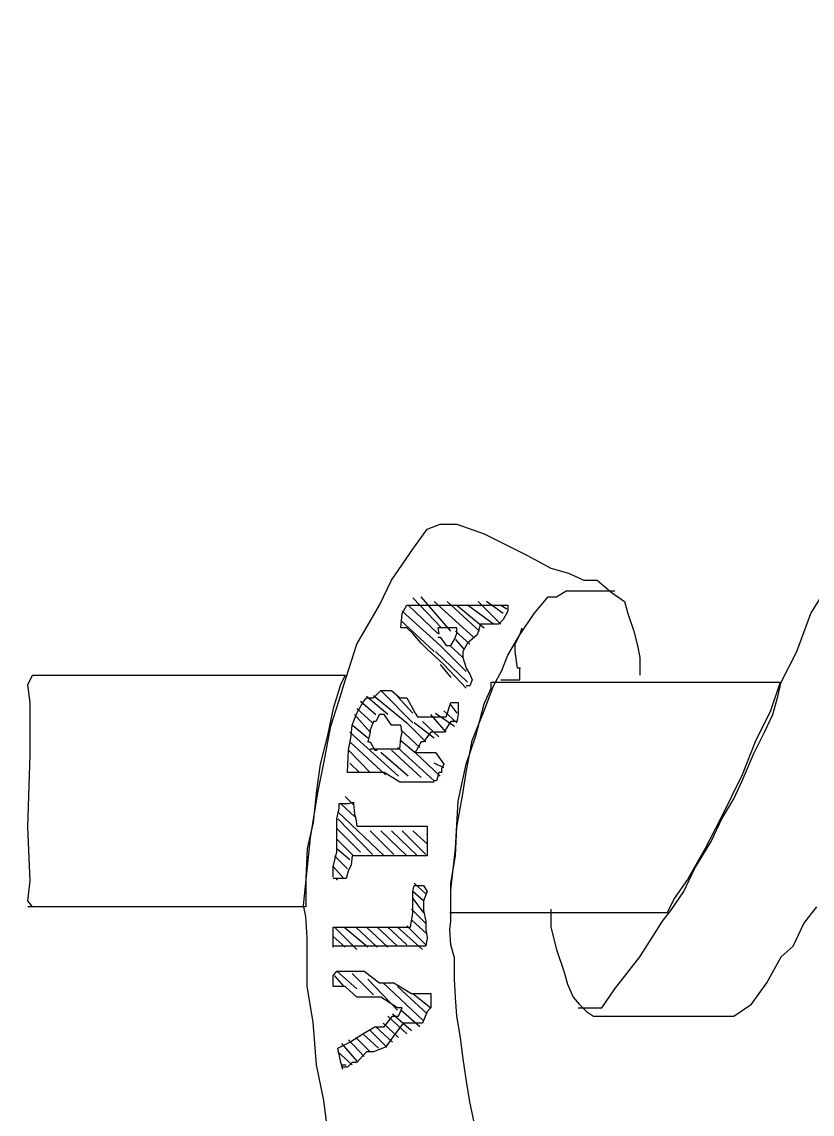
# Model space of a CAD drawing. Extents: x 730654 to 731244, y 4379381 to 4380408.
# Drawn here: x 730686.57 to 730693.22, y 4380248.42 to 4380257.62 of the extents above; entities that cross this region are included whole.
import ezdxf

# ---------------------------------------------------------------- set-up
doc = ezdxf.new("R2010")
doc.units = 0
doc.layers.get('0').update_dxf_attribs({"linetype": 'CONTINUOUS'})

msp = doc.modelspace()

# ---------------------------------------------------------------- linework, layer by layer
at = {"color": 0, "linetype": 'CONTINUOUS'}
for p, q in [((730689.86, 4380253.18), (730689.98, 4380253.35)), ((730689.86, 4380253.18), (730689.98, 4380253.35)), ((730689.98, 4380253.35), (730690.09, 4380253.39)), ((730689.98, 4380253.35), (730690.09, 4380253.39)), ((730690.09, 4380253.39), (730690.23, 4380253.39)), ((730690.09, 4380253.39), (730690.23, 4380253.39)), ((730690.23, 4380253.39), (730690.46, 4380253.31)), ((730690.23, 4380253.39), (730690.46, 4380253.31)), ((730690.46, 4380253.31), (730690.82, 4380253.13)), ((730690.46, 4380253.31), (730690.82, 4380253.13)), ((730689.68, 4380252.92), (730689.86, 4380253.18)), ((730689.68, 4380252.92), (730689.86, 4380253.18)), ((730690.82, 4380253.13), (730691.02, 4380253.02)), ((730690.82, 4380253.13), (730691.02, 4380253.02)), ((730691.02, 4380253.02), (730691.17, 4380252.98)), ((730691.02, 4380253.02), (730691.17, 4380252.98)), ((730691.17, 4380252.98), (730691.3, 4380252.92)), ((730691.17, 4380252.98), (730691.3, 4380252.92)), ((730693.21, 4380252.64), (730693.42, 4380252.98)), ((730693.21, 4380252.64), (730693.42, 4380252.98)), ((730689.58, 4380252.71), (730689.68, 4380252.92)), ((730689.58, 4380252.71), (730689.68, 4380252.92)), ((730691.3, 4380252.92), (730691.41, 4380252.92)), ((730691.3, 4380252.92), (730691.41, 4380252.92)), ((730691.41, 4380252.92), (730691.53, 4380252.82)), ((730691.41, 4380252.92), (730691.53, 4380252.82)), ((730689.86, 4380252.77), (730690.1, 4380252.52)), ((730689.86, 4380252.77), (730690.1, 4380252.52)), ((730690.18, 4380252.49), (730689.93, 4380252.78)), ((730690.18, 4380252.49), (730689.93, 4380252.78)), ((730690.88, 4380252.64), (730691, 4380252.78)), ((730690.88, 4380252.64), (730691, 4380252.78)), ((730691, 4380252.78), (730691.07, 4380252.78)), ((730691, 4380252.78), (730691.07, 4380252.78)), ((730691.07, 4380252.78), (730691.15, 4380252.83)), ((730691.07, 4380252.78), (730691.15, 4380252.83)), ((730691.15, 4380252.83), (730691.2, 4380252.83)), ((730691.15, 4380252.83), (730691.2, 4380252.83)), ((730691.2, 4380252.83), (730691.26, 4380252.83)), ((730691.2, 4380252.83), (730691.26, 4380252.83)), ((730691.26, 4380252.83), (730691.33, 4380252.83)), ((730691.26, 4380252.83), (730691.33, 4380252.83)), ((730691.33, 4380252.83), (730691.41, 4380252.83)), ((730691.33, 4380252.83), (730691.41, 4380252.83)), ((730691.41, 4380252.83), (730691.48, 4380252.83)), ((730691.41, 4380252.83), (730691.48, 4380252.83)), ((730691.48, 4380252.83), (730691.56, 4380252.83)), ((730691.48, 4380252.83), (730691.56, 4380252.83)), ((730691.53, 4380252.82), (730691.64, 4380252.74)), ((730691.53, 4380252.82), (730691.64, 4380252.74)), ((730689.39, 4380252.38), (730689.58, 4380252.71)), ((730689.39, 4380252.38), (730689.58, 4380252.71)), ((730689.77, 4380252.64), (730689.81, 4380252.71)), ((730689.77, 4380252.64), (730689.81, 4380252.71)), ((730689.81, 4380252.71), (730689.85, 4380252.71)), ((730689.81, 4380252.71), (730689.85, 4380252.71)), ((730690.07, 4380252.47), (730689.82, 4380252.71)), ((730690.07, 4380252.47), (730689.82, 4380252.71)), ((730689.85, 4380252.71), (730690.01, 4380252.71)), ((730689.85, 4380252.71), (730690.01, 4380252.71)), ((730690.01, 4380252.71), (730690.1, 4380252.71)), ((730690.01, 4380252.71), (730690.1, 4380252.71)), ((730690.04, 4380252.74), (730690.37, 4380252.44)), ((730690.04, 4380252.74), (730690.37, 4380252.44)), ((730690.1, 4380252.71), (730690.22, 4380252.71)), ((730690.1, 4380252.71), (730690.22, 4380252.71)), ((730690.42, 4380252.49), (730690.15, 4380252.74)), ((730690.42, 4380252.49), (730690.15, 4380252.74)), ((730690.22, 4380252.71), (730690.31, 4380252.71)), ((730690.22, 4380252.71), (730690.31, 4380252.71)), ((730690.23, 4380252.71), (730690.46, 4380252.52)), ((730690.23, 4380252.71), (730690.46, 4380252.52)), ((730690.31, 4380252.71), (730690.41, 4380252.71)), ((730690.31, 4380252.71), (730690.41, 4380252.71)), ((730690.54, 4380252.55), (730690.32, 4380252.71)), ((730690.54, 4380252.55), (730690.32, 4380252.71)), ((730690.41, 4380252.74), (730690.6, 4380252.55)), ((730690.41, 4380252.74), (730690.6, 4380252.55)), ((730690.41, 4380252.71), (730690.46, 4380252.71)), ((730690.41, 4380252.71), (730690.46, 4380252.71)), ((730690.46, 4380252.71), (730690.54, 4380252.71)), ((730690.46, 4380252.71), (730690.54, 4380252.71)), ((730690.62, 4380252.64), (730690.48, 4380252.74)), ((730690.62, 4380252.64), (730690.48, 4380252.74)), ((730690.54, 4380252.71), (730690.58, 4380252.71)), ((730690.54, 4380252.71), (730690.58, 4380252.71)), ((730690.58, 4380252.71), (730690.66, 4380252.71)), ((730690.58, 4380252.71), (730690.66, 4380252.71)), ((730690.6, 4380252.71), (730690.65, 4380252.68)), ((730690.6, 4380252.71), (730690.65, 4380252.68)), ((730690.66, 4380252.71), (730690.66, 4380252.66)), ((730690.66, 4380252.71), (730690.66, 4380252.66)), ((730691.64, 4380252.74), (730691.67, 4380252.64)), ((730691.64, 4380252.74), (730691.67, 4380252.64)), ((730689.76, 4380252.52), (730689.77, 4380252.64)), ((730689.76, 4380252.52), (730689.77, 4380252.64)), ((730689.77, 4380252.66), (730690.09, 4380252.37)), ((730689.77, 4380252.66), (730690.09, 4380252.37)), ((730690.62, 4380252.59), (730690.58, 4380252.55)), ((730690.62, 4380252.59), (730690.58, 4380252.55)), ((730690.66, 4380252.66), (730690.62, 4380252.59)), ((730690.66, 4380252.66), (730690.62, 4380252.59)), ((730690.76, 4380252.46), (730690.88, 4380252.64)), ((730690.76, 4380252.46), (730690.88, 4380252.64)), ((730691.67, 4380252.64), (730691.72, 4380252.49)), ((730691.67, 4380252.64), (730691.72, 4380252.49)), ((730693.09, 4380252.32), (730693.21, 4380252.64)), ((730693.09, 4380252.32), (730693.21, 4380252.64)), ((730690.04, 4380252.32), (730689.76, 4380252.58)), ((730690.04, 4380252.32), (730689.76, 4380252.58)), ((730689.81, 4380252.52), (730689.76, 4380252.52)), ((730689.81, 4380252.52), (730689.76, 4380252.52)), ((730689.86, 4380252.47), (730689.81, 4380252.52)), ((730689.86, 4380252.47), (730689.81, 4380252.52)), ((730690.08, 4380252.52), (730690.07, 4380252.52)), ((730690.07, 4380252.52), (730690.08, 4380252.47)), ((730690.08, 4380252.52), (730690.07, 4380252.52)), ((730690.07, 4380252.52), (730690.08, 4380252.47)), ((730690.12, 4380252.52), (730690.08, 4380252.52)), ((730690.12, 4380252.52), (730690.08, 4380252.52)), ((730690.18, 4380252.52), (730690.12, 4380252.52)), ((730690.18, 4380252.52), (730690.12, 4380252.52)), ((730690.23, 4380252.52), (730690.18, 4380252.52)), ((730690.23, 4380252.52), (730690.18, 4380252.52)), ((730690.34, 4380252.38), (730690.22, 4380252.49)), ((730690.34, 4380252.38), (730690.22, 4380252.49)), ((730690.23, 4380252.47), (730690.23, 4380252.52)), ((730690.23, 4380252.47), (730690.23, 4380252.52)), ((730690.43, 4380252.55), (730690.4, 4380252.46)), ((730690.43, 4380252.55), (730690.4, 4380252.46)), ((730690.48, 4380252.55), (730690.43, 4380252.55)), ((730690.48, 4380252.55), (730690.43, 4380252.55)), ((730690.55, 4380252.55), (730690.48, 4380252.55)), ((730690.55, 4380252.55), (730690.48, 4380252.55)), ((730690.58, 4380252.55), (730690.55, 4380252.55)), ((730690.58, 4380252.55), (730690.55, 4380252.55)), ((730690.76, 4380252.46), (730690.78, 4380252.52)), ((730690.76, 4380252.46), (730690.78, 4380252.52)), ((730691.72, 4380252.49), (730691.75, 4380252.37)), ((730691.72, 4380252.49), (730691.75, 4380252.37)), ((730689.93, 4380252.39), (730689.86, 4380252.47)), ((730689.93, 4380252.39), (730689.86, 4380252.47)), ((730690.07, 4380252.44), (730690.09, 4380252.44)), ((730690.07, 4380252.44), (730690.09, 4380252.44)), ((730690.09, 4380252.44), (730690.14, 4380252.37)), ((730690.09, 4380252.44), (730690.14, 4380252.37)), ((730690.18, 4380252.37), (730690.21, 4380252.42)), ((730690.18, 4380252.37), (730690.21, 4380252.42)), ((730690.21, 4380252.42), (730690.23, 4380252.47)), ((730690.21, 4380252.42), (730690.23, 4380252.47)), ((730690.22, 4380252.42), (730690.29, 4380252.34)), ((730690.22, 4380252.42), (730690.29, 4380252.34)), ((730690.4, 4380252.46), (730690.32, 4380252.39)), ((730690.4, 4380252.46), (730690.32, 4380252.39)), ((730690.66, 4380252.29), (730690.76, 4380252.46)), ((730690.66, 4380252.29), (730690.76, 4380252.46)), ((730690.72, 4380252.38), (730690.76, 4380252.46)), ((730690.72, 4380252.38), (730690.76, 4380252.46)), ((730689.3, 4380252.1), (730689.39, 4380252.38)), ((730689.3, 4380252.1), (730689.39, 4380252.38)), ((730689.98, 4380252.34), (730689.93, 4380252.39)), ((730689.98, 4380252.34), (730689.93, 4380252.39)), ((730690.12, 4380252.21), (730689.98, 4380252.34)), ((730690.12, 4380252.21), (730689.98, 4380252.34)), ((730690.32, 4380252.06), (730690.05, 4380252.32)), ((730690.32, 4380252.06), (730690.05, 4380252.32)), ((730690.09, 4380252.37), (730690.31, 4380252.15)), ((730690.09, 4380252.37), (730690.31, 4380252.15)), ((730690.14, 4380252.37), (730690.18, 4380252.37)), ((730690.14, 4380252.37), (730690.18, 4380252.37)), ((730690.28, 4380252.27), (730690.17, 4380252.37)), ((730690.28, 4380252.27), (730690.17, 4380252.37)), ((730690.32, 4380252.39), (730690.28, 4380252.32)), ((730690.32, 4380252.39), (730690.28, 4380252.32)), ((730690.28, 4380252.32), (730690.28, 4380252.27)), ((730690.28, 4380252.32), (730690.28, 4380252.27)), ((730690.72, 4380252.32), (730690.72, 4380252.38)), ((730690.72, 4380252.32), (730690.72, 4380252.38)), ((730690.74, 4380252.18), (730690.72, 4380252.32)), ((730690.74, 4380252.18), (730690.72, 4380252.32)), ((730691.75, 4380252.37), (730691.77, 4380252.27)), ((730691.75, 4380252.37), (730691.77, 4380252.27)), ((730692.96, 4380252.06), (730693.09, 4380252.32)), ((730692.96, 4380252.06), (730693.09, 4380252.32)), ((730690.28, 4380252.27), (730690.31, 4380252.18)), ((730690.28, 4380252.27), (730690.31, 4380252.18)), ((730690.61, 4380252.16), (730690.66, 4380252.29)), ((730690.61, 4380252.16), (730690.66, 4380252.29)), ((730691.77, 4380252.27), (730691.77, 4380252.18)), ((730691.77, 4380252.27), (730691.77, 4380252.18)), ((730690.09, 4380252.21), (730690.18, 4380252.1)), ((730690.09, 4380252.21), (730690.18, 4380252.1)), ((730690.31, 4380252.01), (730690.12, 4380252.21)), ((730690.31, 4380252.01), (730690.12, 4380252.21)), ((730690.31, 4380252.18), (730690.34, 4380252.13)), ((730690.31, 4380252.18), (730690.34, 4380252.13)), ((730690.34, 4380252.13), (730690.36, 4380252.08)), ((730690.34, 4380252.13), (730690.36, 4380252.08)), ((730690.54, 4380252.03), (730690.61, 4380252.16)), ((730690.54, 4380252.03), (730690.61, 4380252.16)), ((730690.76, 4380252.18), (730690.74, 4380252.18)), ((730690.76, 4380252.18), (730690.74, 4380252.18)), ((730690.76, 4380252.08), (730690.76, 4380252.18)), ((730690.76, 4380252.08), (730690.76, 4380252.18)), ((730691.77, 4380252.18), (730691.77, 4380252.12)), ((730691.77, 4380252.18), (730691.77, 4380252.12)), ((730686.62, 4380252.04), (730686.66, 4380252.12)), ((730686.62, 4380252.04), (730686.66, 4380252.12)), ((730686.64, 4380251.89), (730686.62, 4380252.04)), ((730686.64, 4380251.89), (730686.62, 4380252.04)), ((730686.66, 4380252.12), (730686.86, 4380252.12)), ((730686.66, 4380252.12), (730686.86, 4380252.12)), ((730686.86, 4380252.12), (730687.6, 4380252.12)), ((730686.86, 4380252.12), (730687.6, 4380252.12)), ((730687.6, 4380252.12), (730688.55, 4380252.12)), ((730687.6, 4380252.12), (730688.55, 4380252.12)), ((730688.55, 4380252.12), (730688.97, 4380252.12)), ((730688.55, 4380252.12), (730688.97, 4380252.12)), ((730688.97, 4380252.12), (730689.29, 4380252.12)), ((730688.97, 4380252.12), (730689.29, 4380252.12)), ((730689.25, 4380252.04), (730689.19, 4380251.84)), ((730689.25, 4380252.04), (730689.19, 4380251.84)), ((730689.24, 4380251.91), (730689.28, 4380252.04)), ((730689.24, 4380251.91), (730689.28, 4380252.04)), ((730689.29, 4380252.12), (730689.25, 4380252.04)), ((730689.29, 4380252.12), (730689.25, 4380252.04)), ((730689.28, 4380252.04), (730689.3, 4380252.1)), ((730689.28, 4380252.04), (730689.3, 4380252.1)), ((730690.34, 4380252.03), (730690.31, 4380252.03)), ((730690.34, 4380252.03), (730690.31, 4380252.03)), ((730690.36, 4380252.08), (730690.34, 4380252.03)), ((730690.36, 4380252.08), (730690.34, 4380252.03)), ((730690.46, 4380251.82), (730690.54, 4380252.03)), ((730690.46, 4380251.82), (730690.54, 4380252.03)), ((730690.52, 4380252.01), (730690.52, 4380252.06)), ((730690.52, 4380252.06), (730690.55, 4380252.06)), ((730690.52, 4380252.01), (730690.52, 4380252.06)), ((730690.52, 4380252.06), (730690.55, 4380252.06)), ((730690.55, 4380252.06), (730690.65, 4380252.06)), ((730690.55, 4380252.06), (730690.65, 4380252.06)), ((730690.6, 4380252.08), (730690.66, 4380252.08)), ((730690.6, 4380252.08), (730690.66, 4380252.08)), ((730690.65, 4380252.06), (730690.78, 4380252.06)), ((730690.65, 4380252.06), (730690.78, 4380252.06)), ((730690.66, 4380252.08), (730690.74, 4380252.08)), ((730690.66, 4380252.08), (730690.74, 4380252.08)), ((730690.74, 4380252.08), (730690.76, 4380252.08)), ((730690.74, 4380252.08), (730690.76, 4380252.08)), ((730690.78, 4380252.06), (730691.07, 4380252.06)), ((730690.78, 4380252.06), (730691.07, 4380252.06)), ((730691.07, 4380252.06), (730691.29, 4380252.06)), ((730691.07, 4380252.06), (730691.29, 4380252.06)), ((730691.29, 4380252.06), (730691.53, 4380252.06)), ((730691.29, 4380252.06), (730691.53, 4380252.06)), ((730691.53, 4380252.06), (730691.68, 4380252.06)), ((730691.53, 4380252.06), (730691.68, 4380252.06)), ((730691.68, 4380252.06), (730691.82, 4380252.06)), ((730691.68, 4380252.06), (730691.82, 4380252.06)), ((730691.82, 4380252.06), (730692.12, 4380252.06)), ((730691.82, 4380252.06), (730692.12, 4380252.06)), ((730692.12, 4380252.06), (730692.37, 4380252.06)), ((730692.12, 4380252.06), (730692.37, 4380252.06)), ((730692.37, 4380252.06), (730692.56, 4380252.06)), ((730692.37, 4380252.06), (730692.56, 4380252.06)), ((730692.56, 4380252.06), (730692.7, 4380252.06)), ((730692.56, 4380252.06), (730692.7, 4380252.06)), ((730692.7, 4380252.06), (730692.84, 4380252.06)), ((730692.7, 4380252.06), (730692.84, 4380252.06)), ((730692.84, 4380252.06), (730692.93, 4380252.06)), ((730692.84, 4380252.06), (730692.93, 4380252.06)), ((730692.95, 4380252.06), (730692.87, 4380251.82)), ((730692.95, 4380252.06), (730692.87, 4380251.82)), ((730692.93, 4380252.06), (730692.95, 4380252.06)), ((730692.93, 4380251.94), (730692.96, 4380252.06)), ((730692.93, 4380252.06), (730692.95, 4380252.06)), ((730692.93, 4380251.94), (730692.96, 4380252.06)), ((730689.65, 4380251.79), (730689.47, 4380251.94)), ((730689.65, 4380251.79), (730689.47, 4380251.94)), ((730689.53, 4380251.93), (730689.59, 4380251.99)), ((730689.53, 4380251.93), (730689.59, 4380251.99)), ((730689.53, 4380251.95), (730689.81, 4380251.72)), ((730689.53, 4380251.95), (730689.81, 4380251.72)), ((730689.59, 4380251.99), (730689.68, 4380251.99)), ((730689.86, 4380251.72), (730689.59, 4380251.99)), ((730689.59, 4380251.99), (730689.68, 4380251.99)), ((730689.86, 4380251.72), (730689.59, 4380251.99)), ((730689.68, 4380251.99), (730689.75, 4380251.93)), ((730689.68, 4380251.99), (730689.75, 4380251.93)), ((730689.73, 4380251.94), (730689.86, 4380251.8)), ((730689.73, 4380251.94), (730689.86, 4380251.8)), ((730690.46, 4380251.88), (730690.52, 4380252.01)), ((730690.46, 4380251.88), (730690.52, 4380252.01)), ((730692.89, 4380251.79), (730692.93, 4380251.94)), ((730692.89, 4380251.79), (730692.93, 4380251.94)), ((730686.64, 4380251.45), (730686.64, 4380251.89)), ((730686.64, 4380251.45), (730686.64, 4380251.89)), ((730689.17, 4380251.69), (730689.24, 4380251.91)), ((730689.17, 4380251.69), (730689.24, 4380251.91)), ((730689.39, 4380251.8), (730689.44, 4380251.89)), ((730689.39, 4380251.8), (730689.44, 4380251.89)), ((730689.42, 4380251.9), (730689.55, 4380251.79)), ((730689.42, 4380251.9), (730689.55, 4380251.79)), ((730689.44, 4380251.89), (730689.47, 4380251.93)), ((730689.44, 4380251.89), (730689.47, 4380251.93)), ((730689.47, 4380251.93), (730689.53, 4380251.93)), ((730689.47, 4380251.93), (730689.53, 4380251.93)), ((730689.75, 4380251.93), (730689.81, 4380251.93)), ((730689.75, 4380251.93), (730689.81, 4380251.93)), ((730689.81, 4380251.93), (730689.88, 4380251.8)), ((730689.81, 4380251.93), (730689.88, 4380251.8)), ((730690.14, 4380251.77), (730690.18, 4380251.89)), ((730690.14, 4380251.77), (730690.18, 4380251.89)), ((730690.17, 4380251.88), (730690.23, 4380251.8)), ((730690.17, 4380251.88), (730690.23, 4380251.8)), ((730690.18, 4380251.89), (730690.22, 4380251.89)), ((730690.18, 4380251.89), (730690.22, 4380251.89)), ((730690.22, 4380251.89), (730690.24, 4380251.89)), ((730690.22, 4380251.89), (730690.24, 4380251.89)), ((730690.24, 4380251.89), (730690.24, 4380251.79)), ((730690.24, 4380251.89), (730690.24, 4380251.79)), ((730690.39, 4380251.61), (730690.46, 4380251.88)), ((730690.39, 4380251.61), (730690.46, 4380251.88)), ((730689.19, 4380251.84), (730689.14, 4380251.6)), ((730689.19, 4380251.84), (730689.14, 4380251.6)), ((730689.35, 4380251.7), (730689.39, 4380251.8)), ((730689.35, 4380251.7), (730689.39, 4380251.8)), ((730689.37, 4380251.79), (730689.5, 4380251.64)), ((730689.37, 4380251.79), (730689.5, 4380251.64)), ((730689.52, 4380251.72), (730689.39, 4380251.84)), ((730689.52, 4380251.72), (730689.39, 4380251.84)), ((730689.58, 4380251.79), (730689.55, 4380251.73)), ((730689.58, 4380251.79), (730689.55, 4380251.73)), ((730689.62, 4380251.79), (730689.58, 4380251.79)), ((730689.62, 4380251.79), (730689.58, 4380251.79)), ((730689.68, 4380251.7), (730689.62, 4380251.79)), ((730689.68, 4380251.7), (730689.62, 4380251.79)), ((730689.88, 4380251.8), (730689.9, 4380251.77)), ((730689.88, 4380251.8), (730689.9, 4380251.77)), ((730689.9, 4380251.77), (730689.94, 4380251.77)), ((730689.9, 4380251.77), (730689.94, 4380251.77)), ((730689.94, 4380251.77), (730690.02, 4380251.77)), ((730689.94, 4380251.77), (730690.02, 4380251.77)), ((730690.14, 4380251.64), (730690.01, 4380251.79)), ((730690.14, 4380251.64), (730690.01, 4380251.79)), ((730690.02, 4380251.77), (730690.09, 4380251.77)), ((730690.02, 4380251.77), (730690.09, 4380251.77)), ((730690.05, 4380251.8), (730690.21, 4380251.69)), ((730690.05, 4380251.8), (730690.21, 4380251.69)), ((730690.09, 4380251.77), (730690.14, 4380251.77)), ((730690.09, 4380251.77), (730690.14, 4380251.77)), ((730690.23, 4380251.72), (730690.12, 4380251.82)), ((730690.23, 4380251.72), (730690.12, 4380251.82)), ((730690.24, 4380251.79), (730690.23, 4380251.73)), ((730690.24, 4380251.79), (730690.23, 4380251.73)), ((730690.36, 4380251.57), (730690.46, 4380251.82)), ((730690.36, 4380251.57), (730690.46, 4380251.82)), ((730692.87, 4380251.82), (730692.74, 4380251.56)), ((730692.87, 4380251.82), (730692.74, 4380251.56)), ((730692.82, 4380251.64), (730692.89, 4380251.79)), ((730692.82, 4380251.64), (730692.89, 4380251.79)), ((730689.11, 4380251.38), (730689.17, 4380251.69)), ((730689.11, 4380251.38), (730689.17, 4380251.69)), ((730689.34, 4380251.61), (730689.35, 4380251.7)), ((730689.34, 4380251.61), (730689.35, 4380251.7)), ((730689.48, 4380251.59), (730689.35, 4380251.7)), ((730689.48, 4380251.59), (730689.35, 4380251.7)), ((730689.53, 4380251.73), (730689.5, 4380251.66)), ((730689.53, 4380251.73), (730689.5, 4380251.66)), ((730689.55, 4380251.73), (730689.53, 4380251.73)), ((730689.55, 4380251.73), (730689.53, 4380251.73)), ((730689.73, 4380251.7), (730689.68, 4380251.7)), ((730689.73, 4380251.7), (730689.68, 4380251.7)), ((730689.76, 4380251.7), (730689.73, 4380251.7)), ((730689.76, 4380251.7), (730689.73, 4380251.7)), ((730689.77, 4380251.64), (730689.76, 4380251.7)), ((730689.77, 4380251.64), (730689.76, 4380251.7)), ((730689.81, 4380251.72), (730689.97, 4380251.56)), ((730689.81, 4380251.72), (730689.97, 4380251.56)), ((730690.04, 4380251.59), (730689.87, 4380251.72)), ((730690.04, 4380251.59), (730689.87, 4380251.72)), ((730689.94, 4380251.73), (730690.08, 4380251.6)), ((730689.94, 4380251.73), (730690.08, 4380251.6)), ((730690.18, 4380251.73), (730690.12, 4380251.64)), ((730690.18, 4380251.73), (730690.12, 4380251.64)), ((730690.23, 4380251.73), (730690.18, 4380251.73)), ((730690.23, 4380251.73), (730690.18, 4380251.73)), ((730689.14, 4380251.6), (730689.08, 4380251.37)), ((730689.14, 4380251.6), (730689.08, 4380251.37)), ((730689.32, 4380251.49), (730689.34, 4380251.61)), ((730689.32, 4380251.49), (730689.34, 4380251.61)), ((730689.33, 4380251.64), (730689.74, 4380251.27)), ((730689.33, 4380251.64), (730689.74, 4380251.27)), ((730689.5, 4380251.64), (730689.48, 4380251.56)), ((730689.5, 4380251.64), (730689.48, 4380251.56)), ((730689.5, 4380251.66), (730689.5, 4380251.64)), ((730689.5, 4380251.66), (730689.5, 4380251.64)), ((730689.75, 4380251.5), (730689.76, 4380251.59)), ((730689.75, 4380251.5), (730689.76, 4380251.59)), ((730689.92, 4380251.51), (730689.76, 4380251.66)), ((730689.92, 4380251.51), (730689.76, 4380251.66)), ((730689.76, 4380251.59), (730689.77, 4380251.64)), ((730689.76, 4380251.59), (730689.77, 4380251.64)), ((730689.76, 4380251.57), (730689.88, 4380251.47)), ((730689.76, 4380251.57), (730689.88, 4380251.47)), ((730690.01, 4380251.64), (730689.95, 4380251.56)), ((730690.01, 4380251.64), (730689.95, 4380251.56)), ((730690.05, 4380251.64), (730690.01, 4380251.64)), ((730690.05, 4380251.64), (730690.01, 4380251.64)), ((730690.12, 4380251.64), (730690.05, 4380251.64)), ((730690.12, 4380251.64), (730690.05, 4380251.64)), ((730690.31, 4380251.37), (730690.39, 4380251.61)), ((730690.31, 4380251.37), (730690.39, 4380251.61)), ((730690.31, 4380251.3), (730690.36, 4380251.57)), ((730690.31, 4380251.3), (730690.36, 4380251.57)), ((730692.73, 4380251.46), (730692.82, 4380251.64)), ((730692.73, 4380251.46), (730692.82, 4380251.64)), ((730689.31, 4380251.3), (730689.32, 4380251.49)), ((730689.31, 4380251.3), (730689.32, 4380251.49)), ((730689.32, 4380251.49), (730689.5, 4380251.3)), ((730689.32, 4380251.49), (730689.5, 4380251.3)), ((730689.63, 4380251.28), (730689.33, 4380251.56)), ((730689.63, 4380251.28), (730689.33, 4380251.56)), ((730689.48, 4380251.56), (730689.5, 4380251.56)), ((730689.48, 4380251.56), (730689.5, 4380251.56)), ((730689.5, 4380251.56), (730689.54, 4380251.49)), ((730689.5, 4380251.56), (730689.54, 4380251.49)), ((730689.5, 4380251.5), (730689.58, 4380251.5)), ((730689.5, 4380251.5), (730689.58, 4380251.5)), ((730689.54, 4380251.49), (730689.56, 4380251.49)), ((730689.54, 4380251.49), (730689.56, 4380251.49)), ((730689.58, 4380251.5), (730689.65, 4380251.5)), ((730689.58, 4380251.5), (730689.65, 4380251.5)), ((730689.65, 4380251.5), (730689.7, 4380251.5)), ((730689.65, 4380251.5), (730689.7, 4380251.5)), ((730689.68, 4380251.49), (730689.93, 4380251.26)), ((730689.68, 4380251.49), (730689.93, 4380251.26)), ((730689.7, 4380251.5), (730689.75, 4380251.5)), ((730689.7, 4380251.5), (730689.75, 4380251.5)), ((730690.04, 4380251.23), (730689.73, 4380251.51)), ((730690.04, 4380251.23), (730689.73, 4380251.51)), ((730689.93, 4380251.56), (730689.88, 4380251.47)), ((730689.93, 4380251.56), (730689.88, 4380251.47)), ((730689.95, 4380251.56), (730689.93, 4380251.56)), ((730689.95, 4380251.56), (730689.93, 4380251.56)), ((730692.74, 4380251.56), (730692.63, 4380251.28)), ((730692.74, 4380251.56), (730692.63, 4380251.28)), ((730686.62, 4380250.84), (730686.64, 4380251.45)), ((730686.62, 4380250.84), (730686.64, 4380251.45)), ((730689.82, 4380251.27), (730689.59, 4380251.47)), ((730689.82, 4380251.27), (730689.59, 4380251.47)), ((730689.88, 4380251.47), (730689.93, 4380251.47)), ((730689.88, 4380251.47), (730690.09, 4380251.27)), ((730689.88, 4380251.47), (730689.93, 4380251.47)), ((730689.88, 4380251.47), (730690.09, 4380251.27)), ((730689.93, 4380251.47), (730689.98, 4380251.47)), ((730689.93, 4380251.47), (730689.98, 4380251.47)), ((730689.98, 4380251.47), (730690.05, 4380251.47)), ((730689.98, 4380251.47), (730690.05, 4380251.47)), ((730690.05, 4380251.47), (730690.12, 4380251.37)), ((730690.05, 4380251.47), (730690.12, 4380251.37)), ((730692.63, 4380251.23), (730692.73, 4380251.46)), ((730692.63, 4380251.23), (730692.73, 4380251.46)), ((730689.08, 4380251.37), (730689.05, 4380251.15)), ((730689.08, 4380251.37), (730689.05, 4380251.15)), ((730689.06, 4380251.13), (730689.11, 4380251.38)), ((730689.06, 4380251.13), (730689.11, 4380251.38)), ((730689.34, 4380251.3), (730689.31, 4380251.3)), ((730689.34, 4380251.3), (730689.31, 4380251.3)), ((730689.41, 4380251.3), (730689.33, 4380251.38)), ((730689.41, 4380251.3), (730689.33, 4380251.38)), ((730689.41, 4380251.3), (730689.34, 4380251.3)), ((730689.41, 4380251.3), (730689.34, 4380251.3)), ((730689.42, 4380251.3), (730689.41, 4380251.3)), ((730689.42, 4380251.3), (730689.41, 4380251.3)), ((730689.5, 4380251.3), (730689.42, 4380251.3)), ((730689.5, 4380251.3), (730689.42, 4380251.3)), ((730689.62, 4380251.3), (730689.5, 4380251.3)), ((730689.62, 4380251.3), (730689.5, 4380251.3)), ((730689.75, 4380251.22), (730689.62, 4380251.3)), ((730689.75, 4380251.22), (730689.62, 4380251.3)), ((730690.12, 4380251.34), (730690.04, 4380251.38)), ((730690.12, 4380251.34), (730690.04, 4380251.38)), ((730690.08, 4380251.3), (730690.06, 4380251.23)), ((730690.08, 4380251.3), (730690.06, 4380251.23)), ((730690.1, 4380251.3), (730690.08, 4380251.3)), ((730690.1, 4380251.3), (730690.08, 4380251.3)), ((730690.12, 4380251.37), (730690.1, 4380251.33)), ((730690.12, 4380251.37), (730690.1, 4380251.33)), ((730690.1, 4380251.33), (730690.1, 4380251.3)), ((730690.1, 4380251.33), (730690.1, 4380251.3)), ((730690.24, 4380251.06), (730690.31, 4380251.37)), ((730690.24, 4380251.06), (730690.31, 4380251.37)), ((730690.28, 4380251.12), (730690.31, 4380251.3)), ((730690.28, 4380251.12), (730690.31, 4380251.3)), ((730689.84, 4380251.22), (730689.75, 4380251.22)), ((730689.84, 4380251.22), (730689.75, 4380251.22)), ((730689.9, 4380251.22), (730689.84, 4380251.22)), ((730689.9, 4380251.22), (730689.84, 4380251.22)), ((730689.95, 4380251.22), (730689.9, 4380251.22)), ((730689.95, 4380251.22), (730689.9, 4380251.22)), ((730690.04, 4380251.22), (730689.95, 4380251.22)), ((730690.04, 4380251.22), (730689.95, 4380251.22)), ((730690.06, 4380251.23), (730690.04, 4380251.23)), ((730690.06, 4380251.23), (730690.04, 4380251.23)), ((730692.63, 4380251.28), (730692.45, 4380250.91)), ((730692.63, 4380251.28), (730692.45, 4380250.91)), ((730692.56, 4380251.08), (730692.63, 4380251.23)), ((730692.56, 4380251.08), (730692.63, 4380251.23)), ((730689, 4380250.75), (730689.06, 4380251.13)), ((730689, 4380250.75), (730689.06, 4380251.13)), ((730689.05, 4380251.15), (730689.02, 4380250.88)), ((730689.05, 4380251.15), (730689.02, 4380250.88)), ((730690.23, 4380250.84), (730690.28, 4380251.12)), ((730690.23, 4380250.84), (730690.28, 4380251.12)), ((730689.24, 4380251), (730689.24, 4380251.04)), ((730689.24, 4380251.04), (730689.26, 4380251.04)), ((730689.24, 4380251), (730689.24, 4380251.04)), ((730689.24, 4380251.04), (730689.26, 4380251.04)), ((730689.37, 4380250.93), (730689.25, 4380251.04)), ((730689.37, 4380250.93), (730689.25, 4380251.04)), ((730689.26, 4380251.04), (730689.29, 4380251.04)), ((730689.26, 4380251.04), (730689.29, 4380251.04)), ((730689.29, 4380251.1), (730689.36, 4380251.03)), ((730689.29, 4380251.1), (730689.36, 4380251.03)), ((730689.29, 4380251.04), (730689.32, 4380251.04)), ((730689.29, 4380251.04), (730689.32, 4380251.04)), ((730689.32, 4380251.04), (730689.36, 4380251.05)), ((730689.32, 4380251.04), (730689.36, 4380251.05)), ((730689.36, 4380251.05), (730689.36, 4380251.04)), ((730689.36, 4380251.05), (730689.36, 4380251.04)), ((730689.36, 4380251.04), (730689.37, 4380250.95)), ((730689.36, 4380251.04), (730689.37, 4380250.95)), ((730690.22, 4380250.66), (730690.24, 4380251.06)), ((730690.22, 4380250.66), (730690.24, 4380251.06)), ((730692.46, 4380250.91), (730692.56, 4380251.08)), ((730692.46, 4380250.91), (730692.56, 4380251.08)), ((730689.22, 4380250.91), (730689.24, 4380251)), ((730689.22, 4380250.91), (730689.24, 4380251)), ((730689.23, 4380250.97), (730689.62, 4380250.6)), ((730689.23, 4380250.97), (730689.62, 4380250.6)), ((730689.37, 4380250.95), (730689.38, 4380250.91)), ((730689.37, 4380250.95), (730689.38, 4380250.91)), ((730686.64, 4380250.39), (730686.62, 4380250.84)), ((730686.64, 4380250.39), (730686.62, 4380250.84)), ((730689.02, 4380250.88), (730688.97, 4380250.66)), ((730689.02, 4380250.88), (730688.97, 4380250.66)), ((730689.22, 4380250.78), (730689.22, 4380250.91)), ((730689.22, 4380250.78), (730689.22, 4380250.91)), ((730689.52, 4380250.61), (730689.23, 4380250.91)), ((730689.52, 4380250.61), (730689.23, 4380250.91)), ((730689.38, 4380250.91), (730689.39, 4380250.85)), ((730689.38, 4380250.91), (730689.39, 4380250.85)), ((730689.39, 4380250.85), (730689.44, 4380250.85)), ((730689.39, 4380250.85), (730689.44, 4380250.85)), ((730689.44, 4380250.85), (730689.5, 4380250.85)), ((730689.44, 4380250.85), (730689.5, 4380250.85)), ((730689.5, 4380250.85), (730689.59, 4380250.85)), ((730689.5, 4380250.85), (730689.59, 4380250.85)), ((730689.59, 4380250.85), (730689.68, 4380250.85)), ((730689.59, 4380250.85), (730689.68, 4380250.85)), ((730689.68, 4380250.85), (730689.74, 4380250.85)), ((730689.68, 4380250.85), (730689.74, 4380250.85)), ((730689.74, 4380250.85), (730689.81, 4380250.85)), ((730689.74, 4380250.85), (730689.81, 4380250.85)), ((730689.81, 4380250.85), (730689.89, 4380250.85)), ((730689.81, 4380250.85), (730689.89, 4380250.85)), ((730689.89, 4380250.85), (730689.94, 4380250.85)), ((730689.89, 4380250.85), (730689.94, 4380250.85)), ((730689.94, 4380250.85), (730689.98, 4380250.85)), ((730689.94, 4380250.85), (730689.98, 4380250.85)), ((730689.98, 4380250.85), (730689.98, 4380250.74)), ((730689.98, 4380250.85), (730689.98, 4380250.74)), ((730690.22, 4380250.6), (730690.23, 4380250.84)), ((730690.22, 4380250.6), (730690.23, 4380250.84)), ((730692.45, 4380250.91), (730692.32, 4380250.66)), ((730692.45, 4380250.91), (730692.32, 4380250.66)), ((730692.37, 4380250.72), (730692.46, 4380250.91)), ((730692.37, 4380250.72), (730692.46, 4380250.91)), ((730688.94, 4380250.18), (730689, 4380250.75)), ((730688.94, 4380250.18), (730689, 4380250.75)), ((730689.22, 4380250.83), (730689.42, 4380250.63)), ((730689.22, 4380250.83), (730689.42, 4380250.63)), ((730689.22, 4380250.63), (730689.22, 4380250.78)), ((730689.22, 4380250.63), (730689.22, 4380250.78)), ((730689.7, 4380250.61), (730689.5, 4380250.81)), ((730689.7, 4380250.61), (730689.5, 4380250.81)), ((730689.59, 4380250.81), (730689.81, 4380250.6)), ((730689.59, 4380250.81), (730689.81, 4380250.6)), ((730689.9, 4380250.6), (730689.68, 4380250.81)), ((730689.9, 4380250.6), (730689.68, 4380250.81)), ((730689.77, 4380250.81), (730689.97, 4380250.61)), ((730689.77, 4380250.81), (730689.97, 4380250.61)), ((730689.98, 4380250.7), (730689.86, 4380250.81)), ((730689.98, 4380250.7), (730689.86, 4380250.81)), ((730688.97, 4380250.66), (730688.96, 4380250.41)), ((730688.97, 4380250.66), (730688.96, 4380250.41)), ((730689.36, 4380250.6), (730689.22, 4380250.74)), ((730689.36, 4380250.6), (730689.22, 4380250.74)), ((730689.22, 4380250.66), (730689.33, 4380250.57)), ((730689.22, 4380250.66), (730689.33, 4380250.57)), ((730689.98, 4380250.74), (730689.98, 4380250.66)), ((730689.98, 4380250.74), (730689.98, 4380250.66)), ((730689.98, 4380250.66), (730689.98, 4380250.6)), ((730689.98, 4380250.66), (730689.98, 4380250.6)), ((730690.18, 4380250.31), (730690.22, 4380250.66)), ((730690.18, 4380250.31), (730690.22, 4380250.66)), ((730692.32, 4380250.66), (730692.17, 4380250.4)), ((730692.32, 4380250.66), (730692.17, 4380250.4)), ((730692.23, 4380250.49), (730692.37, 4380250.72)), ((730692.23, 4380250.49), (730692.37, 4380250.72)), ((730689.19, 4380250.51), (730689.22, 4380250.63)), ((730689.19, 4380250.51), (730689.22, 4380250.63)), ((730689.31, 4380250.49), (730689.2, 4380250.6)), ((730689.31, 4380250.49), (730689.2, 4380250.6)), ((730689.35, 4380250.6), (730689.34, 4380250.52)), ((730689.35, 4380250.6), (730689.34, 4380250.52)), ((730689.37, 4380250.6), (730689.35, 4380250.6)), ((730689.37, 4380250.6), (730689.35, 4380250.6)), ((730689.42, 4380250.6), (730689.37, 4380250.6)), ((730689.42, 4380250.6), (730689.37, 4380250.6)), ((730689.47, 4380250.6), (730689.42, 4380250.6)), ((730689.47, 4380250.6), (730689.42, 4380250.6)), ((730689.54, 4380250.6), (730689.47, 4380250.6)), ((730689.54, 4380250.6), (730689.47, 4380250.6)), ((730689.59, 4380250.6), (730689.54, 4380250.6)), ((730689.59, 4380250.6), (730689.54, 4380250.6)), ((730689.65, 4380250.6), (730689.59, 4380250.6)), ((730689.65, 4380250.6), (730689.59, 4380250.6)), ((730689.75, 4380250.6), (730689.65, 4380250.6)), ((730689.75, 4380250.6), (730689.65, 4380250.6)), ((730689.85, 4380250.6), (730689.75, 4380250.6)), ((730689.85, 4380250.6), (730689.75, 4380250.6)), ((730689.9, 4380250.6), (730689.85, 4380250.6)), ((730689.9, 4380250.6), (730689.85, 4380250.6)), ((730689.98, 4380250.6), (730689.9, 4380250.6)), ((730689.98, 4380250.6), (730689.9, 4380250.6)), ((730690.18, 4380250.37), (730690.22, 4380250.6)), ((730690.18, 4380250.37), (730690.22, 4380250.6)), ((730689.19, 4380250.42), (730689.19, 4380250.51)), ((730689.19, 4380250.51), (730689.28, 4380250.41)), ((730689.19, 4380250.42), (730689.19, 4380250.51)), ((730689.19, 4380250.51), (730689.28, 4380250.41)), ((730689.32, 4380250.48), (730689.3, 4380250.41)), ((730689.32, 4380250.48), (730689.3, 4380250.41)), ((730689.34, 4380250.52), (730689.32, 4380250.48)), ((730689.34, 4380250.52), (730689.32, 4380250.48)), ((730692.14, 4380250.3), (730692.23, 4380250.49)), ((730692.14, 4380250.3), (730692.23, 4380250.49)), ((730686.62, 4380250.22), (730686.64, 4380250.39)), ((730686.62, 4380250.22), (730686.64, 4380250.39)), ((730688.96, 4380250.41), (730688.96, 4380250.24)), ((730688.96, 4380250.41), (730688.96, 4380250.24)), ((730689.22, 4380250.41), (730689.19, 4380250.41)), ((730689.22, 4380250.41), (730689.19, 4380250.41)), ((730689.23, 4380250.41), (730689.22, 4380250.41)), ((730689.23, 4380250.41), (730689.22, 4380250.41)), ((730689.27, 4380250.41), (730689.23, 4380250.41)), ((730689.27, 4380250.41), (730689.23, 4380250.41)), ((730689.3, 4380250.41), (730689.27, 4380250.41)), ((730689.3, 4380250.41), (730689.27, 4380250.41)), ((730692.17, 4380250.4), (730692.06, 4380250.24)), ((730692.17, 4380250.4), (730692.06, 4380250.24)), ((730689.86, 4380250.3), (730689.87, 4380250.35)), ((730689.86, 4380250.3), (730689.87, 4380250.35)), ((730689.86, 4380250.24), (730689.86, 4380250.3)), ((730689.95, 4380250.22), (730689.86, 4380250.3)), ((730689.86, 4380250.24), (730689.86, 4380250.3)), ((730689.95, 4380250.22), (730689.86, 4380250.3)), ((730689.87, 4380250.37), (730689.97, 4380250.28)), ((730689.87, 4380250.37), (730689.97, 4380250.28)), ((730689.87, 4380250.35), (730689.89, 4380250.35)), ((730689.87, 4380250.35), (730689.89, 4380250.35)), ((730689.89, 4380250.35), (730689.93, 4380250.35)), ((730689.89, 4380250.35), (730689.93, 4380250.35)), ((730689.93, 4380250.35), (730689.95, 4380250.35)), ((730689.93, 4380250.35), (730689.95, 4380250.35)), ((730689.95, 4380250.35), (730689.98, 4380250.3)), ((730689.95, 4380250.35), (730689.98, 4380250.3)), ((730689.98, 4380250.3), (730689.95, 4380250.22)), ((730689.98, 4380250.3), (730689.95, 4380250.22)), ((730690.18, 4380250.19), (730690.18, 4380250.37)), ((730690.18, 4380250.19), (730690.18, 4380250.37)), ((730690.18, 4380250.12), (730690.18, 4380250.31)), ((730690.18, 4380250.12), (730690.18, 4380250.31)), ((730692.03, 4380250.14), (730692.14, 4380250.3)), ((730692.03, 4380250.14), (730692.14, 4380250.3)), ((730686.66, 4380250.17), (730686.62, 4380250.22)), ((730686.66, 4380250.17), (730686.62, 4380250.22)), ((730688.96, 4380250.24), (730688.96, 4380250.17)), ((730688.96, 4380250.24), (730688.96, 4380250.17)), ((730689.86, 4380250.12), (730689.86, 4380250.24)), ((730689.86, 4380250.24), (730689.95, 4380250.12)), ((730689.86, 4380250.12), (730689.86, 4380250.24)), ((730689.86, 4380250.24), (730689.95, 4380250.12)), ((730689.95, 4380250.22), (730689.95, 4380250.14)), ((730689.95, 4380250.22), (730689.95, 4380250.14)), ((730692.06, 4380250.24), (730692, 4380250.12)), ((730692.06, 4380250.24), (730692, 4380250.12)), ((730686.67, 4380250.17), (730686.62, 4380250.17)), ((730686.67, 4380250.17), (730686.62, 4380250.17)), ((730686.71, 4380250.17), (730686.66, 4380250.17)), ((730686.71, 4380250.17), (730686.66, 4380250.17)), ((730686.78, 4380250.17), (730686.67, 4380250.17)), ((730686.78, 4380250.17), (730686.67, 4380250.17)), ((730686.96, 4380250.17), (730686.78, 4380250.17)), ((730686.96, 4380250.17), (730686.78, 4380250.17)), ((730687.24, 4380250.17), (730686.96, 4380250.17)), ((730687.24, 4380250.17), (730686.96, 4380250.17)), ((730687.78, 4380250.17), (730687.24, 4380250.17)), ((730687.78, 4380250.17), (730687.24, 4380250.17)), ((730688.14, 4380250.17), (730687.78, 4380250.17)), ((730688.14, 4380250.17), (730687.78, 4380250.17)), ((730688.47, 4380250.17), (730688.14, 4380250.17)), ((730688.47, 4380250.17), (730688.14, 4380250.17)), ((730688.8, 4380250.17), (730688.47, 4380250.17)), ((730688.8, 4380250.17), (730688.47, 4380250.17)), ((730688.96, 4380250.17), (730688.8, 4380250.17)), ((730688.96, 4380250.17), (730688.8, 4380250.17)), ((730688.96, 4380250.09), (730688.94, 4380250.18)), ((730688.96, 4380250.09), (730688.94, 4380250.18)), ((730689.84, 4380250), (730689.86, 4380250.12)), ((730689.84, 4380250), (730689.86, 4380250.12)), ((730689.97, 4380250.03), (730689.85, 4380250.15)), ((730689.97, 4380250.03), (730689.85, 4380250.15)), ((730689.95, 4380250.14), (730689.97, 4380250.05)), ((730689.95, 4380250.14), (730689.97, 4380250.05)), ((730690.26, 4380250.12), (730690.17, 4380250.12)), ((730690.26, 4380250.12), (730690.17, 4380250.12)), ((730690.18, 4380250.14), (730690.18, 4380250.19)), ((730690.18, 4380250.14), (730690.18, 4380250.19)), ((730690.18, 4380250.05), (730690.18, 4380250.14)), ((730690.18, 4380250.05), (730690.18, 4380250.14)), ((730690.23, 4380250.12), (730690.18, 4380250.12)), ((730690.23, 4380250.12), (730690.18, 4380250.12)), ((730690.4, 4380250.12), (730690.26, 4380250.12)), ((730690.4, 4380250.12), (730690.26, 4380250.12)), ((730690.66, 4380250.12), (730690.4, 4380250.12)), ((730690.66, 4380250.12), (730690.4, 4380250.12)), ((730691.02, 4380250.12), (730690.66, 4380250.12)), ((730691.02, 4380250.12), (730690.66, 4380250.12)), ((730691.02, 4380250.15), (730691.02, 4380250)), ((730691.02, 4380250.15), (730691.02, 4380250)), ((730691.21, 4380250.12), (730691.02, 4380250.12)), ((730691.21, 4380250.12), (730691.02, 4380250.12)), ((730691.43, 4380250.12), (730691.21, 4380250.12)), ((730691.43, 4380250.12), (730691.21, 4380250.12)), ((730691.76, 4380250.12), (730691.43, 4380250.12)), ((730691.76, 4380250.12), (730691.43, 4380250.12)), ((730692, 4380250.12), (730691.76, 4380250.12)), ((730692, 4380250.12), (730691.76, 4380250.12)), ((730691.96, 4380250.05), (730692.03, 4380250.14)), ((730691.96, 4380250.05), (730692.03, 4380250.14)), ((730693.15, 4380250.03), (730693.26, 4380250.17)), ((730693.15, 4380250.03), (730693.26, 4380250.17)), ((730688.97, 4380249.91), (730688.96, 4380250.09)), ((730688.97, 4380249.91), (730688.96, 4380250.09)), ((730689.97, 4380249.85), (730689.81, 4380250.01)), ((730689.97, 4380249.85), (730689.81, 4380250.01)), ((730689.85, 4380250.06), (730689.98, 4380249.94)), ((730689.85, 4380250.06), (730689.98, 4380249.94)), ((730689.97, 4380250.05), (730689.97, 4380249.98)), ((730689.97, 4380250.05), (730689.97, 4380249.98)), ((730690.17, 4380249.98), (730690.18, 4380250.05)), ((730690.17, 4380249.98), (730690.18, 4380250.05)), ((730691.88, 4380249.92), (730691.96, 4380250.05)), ((730691.88, 4380249.92), (730691.96, 4380250.05)), ((730693.06, 4380249.84), (730693.15, 4380250.03)), ((730693.06, 4380249.84), (730693.15, 4380250.03)), ((730689.19, 4380249.92), (730689.19, 4380250)), ((730689.19, 4380250), (730689.22, 4380250)), ((730689.19, 4380249.92), (730689.19, 4380250)), ((730689.19, 4380250), (730689.22, 4380250)), ((730689.19, 4380249.83), (730689.19, 4380249.92)), ((730689.29, 4380249.83), (730689.19, 4380249.92)), ((730689.19, 4380249.83), (730689.19, 4380249.92)), ((730689.29, 4380249.83), (730689.19, 4380249.92)), ((730689.2, 4380250), (730689.39, 4380249.81)), ((730689.2, 4380250), (730689.39, 4380249.81)), ((730689.22, 4380250), (730689.38, 4380250)), ((730689.22, 4380250), (730689.38, 4380250)), ((730689.48, 4380249.83), (730689.28, 4380250)), ((730689.48, 4380249.83), (730689.28, 4380250)), ((730689.38, 4380250), (730689.55, 4380250)), ((730689.38, 4380250), (730689.56, 4380249.83)), ((730689.38, 4380250), (730689.55, 4380250)), ((730689.38, 4380250), (730689.56, 4380249.83)), ((730689.65, 4380249.83), (730689.47, 4380250)), ((730689.65, 4380249.83), (730689.47, 4380250)), ((730689.55, 4380250), (730689.68, 4380250)), ((730689.55, 4380250), (730689.68, 4380250)), ((730689.56, 4380250), (730689.73, 4380249.84)), ((730689.56, 4380250), (730689.73, 4380249.84)), ((730689.81, 4380249.85), (730689.65, 4380250)), ((730689.81, 4380249.85), (730689.65, 4380250)), ((730689.68, 4380250), (730689.76, 4380250)), ((730689.68, 4380250), (730689.76, 4380250)), ((730689.73, 4380250), (730689.94, 4380249.81)), ((730689.73, 4380250), (730689.94, 4380249.81)), ((730689.76, 4380250), (730689.84, 4380250)), ((730689.76, 4380250), (730689.84, 4380250)), ((730689.97, 4380249.98), (730689.98, 4380249.91)), ((730689.97, 4380249.98), (730689.98, 4380249.91)), ((730690.18, 4380249.85), (730690.17, 4380249.98)), ((730690.18, 4380249.85), (730690.17, 4380249.98)), ((730691.02, 4380250), (730691.07, 4380249.81)), ((730691.02, 4380250), (730691.07, 4380249.81)), ((730691.77, 4380249.75), (730691.88, 4380249.92)), ((730691.77, 4380249.75), (730691.88, 4380249.92)), ((730688.97, 4380249.66), (730688.97, 4380249.91)), ((730688.97, 4380249.66), (730688.97, 4380249.91)), ((730689.22, 4380249.84), (730689.19, 4380249.84)), ((730689.22, 4380249.84), (730689.19, 4380249.84)), ((730689.27, 4380249.84), (730689.22, 4380249.84)), ((730689.27, 4380249.84), (730689.22, 4380249.84)), ((730689.36, 4380249.84), (730689.27, 4380249.84)), ((730689.36, 4380249.84), (730689.27, 4380249.84)), ((730689.45, 4380249.84), (730689.36, 4380249.84)), ((730689.45, 4380249.84), (730689.36, 4380249.84)), ((730689.5, 4380249.84), (730689.45, 4380249.84)), ((730689.5, 4380249.84), (730689.45, 4380249.84)), ((730689.59, 4380249.84), (730689.5, 4380249.84)), ((730689.59, 4380249.84), (730689.5, 4380249.84)), ((730689.73, 4380249.84), (730689.59, 4380249.84)), ((730689.73, 4380249.84), (730689.59, 4380249.84)), ((730689.81, 4380249.84), (730689.73, 4380249.84)), ((730689.81, 4380249.84), (730689.73, 4380249.84)), ((730689.87, 4380249.84), (730689.81, 4380249.84)), ((730689.87, 4380249.84), (730689.81, 4380249.84)), ((730689.94, 4380249.84), (730689.87, 4380249.84)), ((730689.94, 4380249.84), (730689.87, 4380249.84)), ((730689.97, 4380249.84), (730689.94, 4380249.84)), ((730689.97, 4380249.84), (730689.94, 4380249.84)), ((730689.98, 4380249.91), (730689.97, 4380249.84)), ((730689.98, 4380249.91), (730689.97, 4380249.84)), ((730690.21, 4380249.74), (730690.18, 4380249.85)), ((730690.21, 4380249.74), (730690.18, 4380249.85)), ((730692.96, 4380249.75), (730693.06, 4380249.84)), ((730692.96, 4380249.75), (730693.06, 4380249.84)), ((730690.21, 4380249.56), (730690.21, 4380249.74)), ((730690.21, 4380249.56), (730690.21, 4380249.74)), ((730691.07, 4380249.81), (730691.13, 4380249.63)), ((730691.07, 4380249.81), (730691.13, 4380249.63)), ((730691.66, 4380249.61), (730691.77, 4380249.75)), ((730691.66, 4380249.61), (730691.77, 4380249.75)), ((730692.84, 4380249.53), (730692.96, 4380249.75)), ((730692.84, 4380249.53), (730692.96, 4380249.75)), ((730688.97, 4380249.5), (730688.97, 4380249.66)), ((730688.97, 4380249.5), (730688.97, 4380249.66)), ((730689.19, 4380249.59), (730689.22, 4380249.63)), ((730689.19, 4380249.59), (730689.22, 4380249.63)), ((730689.19, 4380249.5), (730689.19, 4380249.59)), ((730689.19, 4380249.5), (730689.19, 4380249.59)), ((730689.2, 4380249.59), (730689.28, 4380249.5)), ((730689.2, 4380249.59), (730689.28, 4380249.5)), ((730689.39, 4380249.48), (730689.22, 4380249.63)), ((730689.22, 4380249.63), (730689.25, 4380249.63)), ((730689.39, 4380249.48), (730689.22, 4380249.63)), ((730689.22, 4380249.63), (730689.25, 4380249.63)), ((730689.25, 4380249.63), (730689.32, 4380249.63)), ((730689.25, 4380249.63), (730689.32, 4380249.63)), ((730689.32, 4380249.63), (730689.45, 4380249.63)), ((730689.32, 4380249.63), (730689.45, 4380249.63)), ((730689.35, 4380249.61), (730689.53, 4380249.43)), ((730689.35, 4380249.61), (730689.53, 4380249.43)), ((730689.45, 4380249.63), (730689.58, 4380249.53)), ((730689.45, 4380249.63), (730689.58, 4380249.53)), ((730689.73, 4380249.3), (730689.48, 4380249.56)), ((730689.73, 4380249.3), (730689.48, 4380249.56)), ((730690.22, 4380249.41), (730690.21, 4380249.56)), ((730690.22, 4380249.41), (730690.21, 4380249.56)), ((730691.13, 4380249.63), (730691.16, 4380249.52)), ((730691.13, 4380249.63), (730691.16, 4380249.52)), ((730691.56, 4380249.48), (730691.66, 4380249.61)), ((730691.56, 4380249.48), (730691.66, 4380249.61)), ((730689.02, 4380249.2), (730688.97, 4380249.5)), ((730689.02, 4380249.2), (730688.97, 4380249.5)), ((730689.23, 4380249.5), (730689.19, 4380249.5)), ((730689.23, 4380249.5), (730689.19, 4380249.5)), ((730689.29, 4380249.5), (730689.23, 4380249.5)), ((730689.29, 4380249.5), (730689.23, 4380249.5)), ((730689.39, 4380249.41), (730689.29, 4380249.5)), ((730689.39, 4380249.41), (730689.29, 4380249.5)), ((730689.58, 4380249.53), (730689.7, 4380249.53)), ((730689.58, 4380249.53), (730689.7, 4380249.53)), ((730689.61, 4380249.53), (730689.95, 4380249.21)), ((730689.61, 4380249.53), (730689.95, 4380249.21)), ((730689.7, 4380249.53), (730689.85, 4380249.44)), ((730689.7, 4380249.53), (730689.85, 4380249.44)), ((730689.98, 4380249.27), (730689.73, 4380249.5)), ((730689.98, 4380249.27), (730689.73, 4380249.5)), ((730691.16, 4380249.52), (730691.21, 4380249.41)), ((730691.16, 4380249.52), (730691.21, 4380249.41)), ((730691.45, 4380249.32), (730691.56, 4380249.48)), ((730691.45, 4380249.32), (730691.56, 4380249.48)), ((730692.71, 4380249.35), (730692.84, 4380249.53)), ((730692.71, 4380249.35), (730692.84, 4380249.53)), ((730689.48, 4380249.41), (730689.39, 4380249.41)), ((730689.48, 4380249.41), (730689.39, 4380249.41)), ((730689.59, 4380249.41), (730689.48, 4380249.41)), ((730689.59, 4380249.41), (730689.48, 4380249.41)), ((730689.73, 4380249.32), (730689.59, 4380249.41)), ((730689.73, 4380249.32), (730689.59, 4380249.41)), ((730689.85, 4380249.44), (730689.94, 4380249.44)), ((730689.85, 4380249.44), (730689.94, 4380249.44)), ((730689.86, 4380249.44), (730690.01, 4380249.32)), ((730689.86, 4380249.44), (730690.01, 4380249.32)), ((730689.94, 4380249.44), (730690.01, 4380249.44)), ((730689.94, 4380249.44), (730690.01, 4380249.44)), ((730690.01, 4380249.44), (730690.01, 4380249.32)), ((730690.01, 4380249.44), (730690.01, 4380249.32)), ((730690.23, 4380249.25), (730690.22, 4380249.41)), ((730690.23, 4380249.25), (730690.22, 4380249.41)), ((730691.21, 4380249.41), (730691.26, 4380249.35)), ((730691.21, 4380249.41), (730691.26, 4380249.35)), ((730689.77, 4380249.32), (730689.73, 4380249.32)), ((730689.77, 4380249.32), (730689.73, 4380249.32)), ((730689.74, 4380249.25), (730689.77, 4380249.32)), ((730689.74, 4380249.25), (730689.77, 4380249.32)), ((730689.92, 4380249.16), (730689.76, 4380249.3)), ((730689.92, 4380249.16), (730689.76, 4380249.3)), ((730689.98, 4380249.29), (730689.94, 4380249.19)), ((730689.98, 4380249.29), (730689.94, 4380249.19)), ((730690.01, 4380249.32), (730689.98, 4380249.29)), ((730690.01, 4380249.32), (730689.98, 4380249.29)), ((730691.25, 4380249.32), (730691.3, 4380249.32)), ((730691.25, 4380249.32), (730691.3, 4380249.32)), ((730691.26, 4380249.35), (730691.32, 4380249.29)), ((730691.26, 4380249.35), (730691.32, 4380249.29)), ((730691.3, 4380249.32), (730691.38, 4380249.32)), ((730691.3, 4380249.32), (730691.38, 4380249.32)), ((730691.32, 4380249.29), (730691.38, 4380249.25)), ((730691.32, 4380249.29), (730691.38, 4380249.25)), ((730691.38, 4380249.32), (730691.45, 4380249.32)), ((730691.38, 4380249.32), (730691.45, 4380249.32)), ((730692.56, 4380249.25), (730692.71, 4380249.35)), ((730692.56, 4380249.25), (730692.71, 4380249.35)), ((730689.05, 4380248.84), (730689.02, 4380249.2)), ((730689.05, 4380248.84), (730689.02, 4380249.2)), ((730689.61, 4380249.19), (730689.74, 4380249.07)), ((730689.61, 4380249.19), (730689.74, 4380249.07)), ((730689.62, 4380249.16), (730689.69, 4380249.25)), ((730689.62, 4380249.16), (730689.69, 4380249.25)), ((730689.81, 4380249.1), (730689.65, 4380249.25)), ((730689.81, 4380249.1), (730689.65, 4380249.25)), ((730689.69, 4380249.27), (730689.85, 4380249.13)), ((730689.69, 4380249.27), (730689.85, 4380249.13)), ((730689.69, 4380249.25), (730689.74, 4380249.25)), ((730689.69, 4380249.25), (730689.74, 4380249.25)), ((730689.78, 4380249.19), (730689.69, 4380249.07)), ((730689.78, 4380249.19), (730689.69, 4380249.07)), ((730689.88, 4380249.19), (730689.78, 4380249.19)), ((730689.88, 4380249.19), (730689.78, 4380249.19)), ((730689.94, 4380249.19), (730689.88, 4380249.19)), ((730689.94, 4380249.19), (730689.88, 4380249.19)), ((730690.26, 4380249.07), (730690.23, 4380249.25)), ((730690.26, 4380249.07), (730690.23, 4380249.25)), ((730691.38, 4380249.25), (730691.44, 4380249.25)), ((730691.38, 4380249.25), (730691.44, 4380249.25)), ((730691.44, 4380249.25), (730691.55, 4380249.25)), ((730691.44, 4380249.25), (730691.55, 4380249.25)), ((730691.55, 4380249.25), (730691.71, 4380249.25)), ((730691.55, 4380249.25), (730691.71, 4380249.25)), ((730691.71, 4380249.25), (730691.83, 4380249.25)), ((730691.71, 4380249.25), (730691.83, 4380249.25)), ((730691.83, 4380249.25), (730691.94, 4380249.25)), ((730691.83, 4380249.25), (730691.94, 4380249.25)), ((730691.94, 4380249.25), (730692.1, 4380249.25)), ((730691.94, 4380249.25), (730692.1, 4380249.25)), ((730692.1, 4380249.25), (730692.2, 4380249.25)), ((730692.1, 4380249.25), (730692.2, 4380249.25)), ((730692.2, 4380249.25), (730692.33, 4380249.25)), ((730692.2, 4380249.25), (730692.33, 4380249.25)), ((730692.33, 4380249.25), (730692.46, 4380249.25)), ((730692.33, 4380249.25), (730692.46, 4380249.25)), ((730692.46, 4380249.25), (730692.56, 4380249.25)), ((730692.46, 4380249.25), (730692.56, 4380249.25)), ((730689.33, 4380249.03), (730689.44, 4380249.1)), ((730689.33, 4380249.03), (730689.44, 4380249.1)), ((730689.44, 4380249.1), (730689.54, 4380249.16)), ((730689.44, 4380249.1), (730689.54, 4380249.16)), ((730689.57, 4380248.98), (730689.44, 4380249.1)), ((730689.57, 4380248.98), (730689.44, 4380249.1)), ((730689.5, 4380249.13), (730689.64, 4380248.99)), ((730689.5, 4380249.13), (730689.64, 4380248.99)), ((730689.54, 4380249.16), (730689.62, 4380249.16)), ((730689.54, 4380249.16), (730689.62, 4380249.16)), ((730689.69, 4380249.03), (730689.55, 4380249.16)), ((730689.69, 4380249.03), (730689.55, 4380249.16)), ((730689.23, 4380248.98), (730689.33, 4380249.03)), ((730689.23, 4380248.98), (730689.33, 4380249.03)), ((730689.26, 4380249.02), (730689.39, 4380248.87)), ((730689.26, 4380249.02), (730689.39, 4380248.87)), ((730689.45, 4380248.91), (730689.32, 4380249.05)), ((730689.45, 4380248.91), (730689.32, 4380249.05)), ((730689.38, 4380249.07), (730689.5, 4380248.95)), ((730689.38, 4380249.07), (730689.5, 4380248.95)), ((730689.69, 4380249.07), (730689.63, 4380248.99)), ((730689.69, 4380249.07), (730689.63, 4380248.99)), ((730690.28, 4380248.91), (730690.26, 4380249.07)), ((730690.28, 4380248.91), (730690.26, 4380249.07)), ((730689.24, 4380248.93), (730689.23, 4380248.98)), ((730689.24, 4380248.93), (730689.23, 4380248.98)), ((730689.35, 4380248.84), (730689.23, 4380248.95)), ((730689.35, 4380248.84), (730689.23, 4380248.95)), ((730689.25, 4380248.87), (730689.24, 4380248.93)), ((730689.25, 4380248.87), (730689.24, 4380248.93)), ((730689.47, 4380248.95), (730689.39, 4380248.86)), ((730689.47, 4380248.95), (730689.39, 4380248.86)), ((730689.53, 4380248.95), (730689.47, 4380248.95)), ((730689.53, 4380248.95), (730689.47, 4380248.95)), ((730689.63, 4380248.99), (730689.53, 4380248.95)), ((730689.63, 4380248.99), (730689.53, 4380248.95)), ((730690.31, 4380248.72), (730690.28, 4380248.91)), ((730690.31, 4380248.72), (730690.28, 4380248.91)), ((730689.11, 4380248.54), (730689.05, 4380248.84)), ((730689.11, 4380248.54), (730689.05, 4380248.84)), ((730689.27, 4380248.8), (730689.25, 4380248.87)), ((730689.27, 4380248.8), (730689.25, 4380248.87)), ((730689.26, 4380248.84), (730689.3, 4380248.84)), ((730689.26, 4380248.84), (730689.3, 4380248.84)), ((730689.31, 4380248.82), (730689.27, 4380248.82)), ((730689.31, 4380248.82), (730689.27, 4380248.82)), ((730689.35, 4380248.86), (730689.31, 4380248.82)), ((730689.35, 4380248.86), (730689.31, 4380248.82)), ((730689.39, 4380248.86), (730689.35, 4380248.86)), ((730689.39, 4380248.86), (730689.35, 4380248.86)), ((730690.34, 4380248.53), (730690.31, 4380248.72)), ((730690.34, 4380248.53), (730690.31, 4380248.72)), ((730689.14, 4380248.32), (730689.11, 4380248.54)), ((730689.14, 4380248.32), (730689.11, 4380248.54)), ((730690.39, 4380248.29), (730690.34, 4380248.53)), ((730690.39, 4380248.29), (730690.34, 4380248.53))]:
    msp.add_line(p, q, dxfattribs=at)
for p in [(730690.08, 4380252.47), (730690.08, 4380252.47), (730690.28, 4380252.27), (730690.28, 4380252.27), (730690.76, 4380252.18), (730690.76, 4380252.18), (730690.23, 4380251.73), (730690.23, 4380251.73), (730689.98, 4380250.78), (730689.98, 4380250.78), (730689.22, 4380250.4), (730689.22, 4380250.4), (730690.18, 4380250.12), (730690.18, 4380250.12), (730689.19, 4380249.84), (730689.19, 4380249.84)]:
    msp.add_point(p, dxfattribs=at)

# ---------------------------------------------------------------- meshes
mesh = msp.add_polyface(dxfattribs=at)
corners = [(730654.5, 4379381), (730654.5, 4379381), (730654.5, 4379571.9618), (730962.5, 4379381), (730654.5, 4379746.4935), (731244, 4379381), (730654.5, 4380407.5), (731244, 4380042.0065), (731244, 4380407.5)]
mesh.append_faces([[corners[k] for k in face] for face in [(0, 1, 3, 2), (2, 3, 5, 4), (4, 5, 7, 6), (6, 7, 8, 8)]], dxfattribs={"vtx0": -1, "vtx2": -1, "color": 0})
mesh = msp.add_polyface(dxfattribs=at)
corners = [(730664.5, 4380221), (730664.5, 4380221), (730664.5, 4380395.2713), (730945.58, 4380221), (730664.5, 4380401.5), (730945.58, 4380227.2287), (730945.58, 4380401.5)]
mesh.append_faces([[corners[k] for k in face] for face in [(0, 1, 3, 2), (2, 3, 5, 4), (4, 5, 6, 6)]], dxfattribs={"vtx0": -1, "vtx2": -1, "color": 0})

doc.saveas('drawing.dxf')
